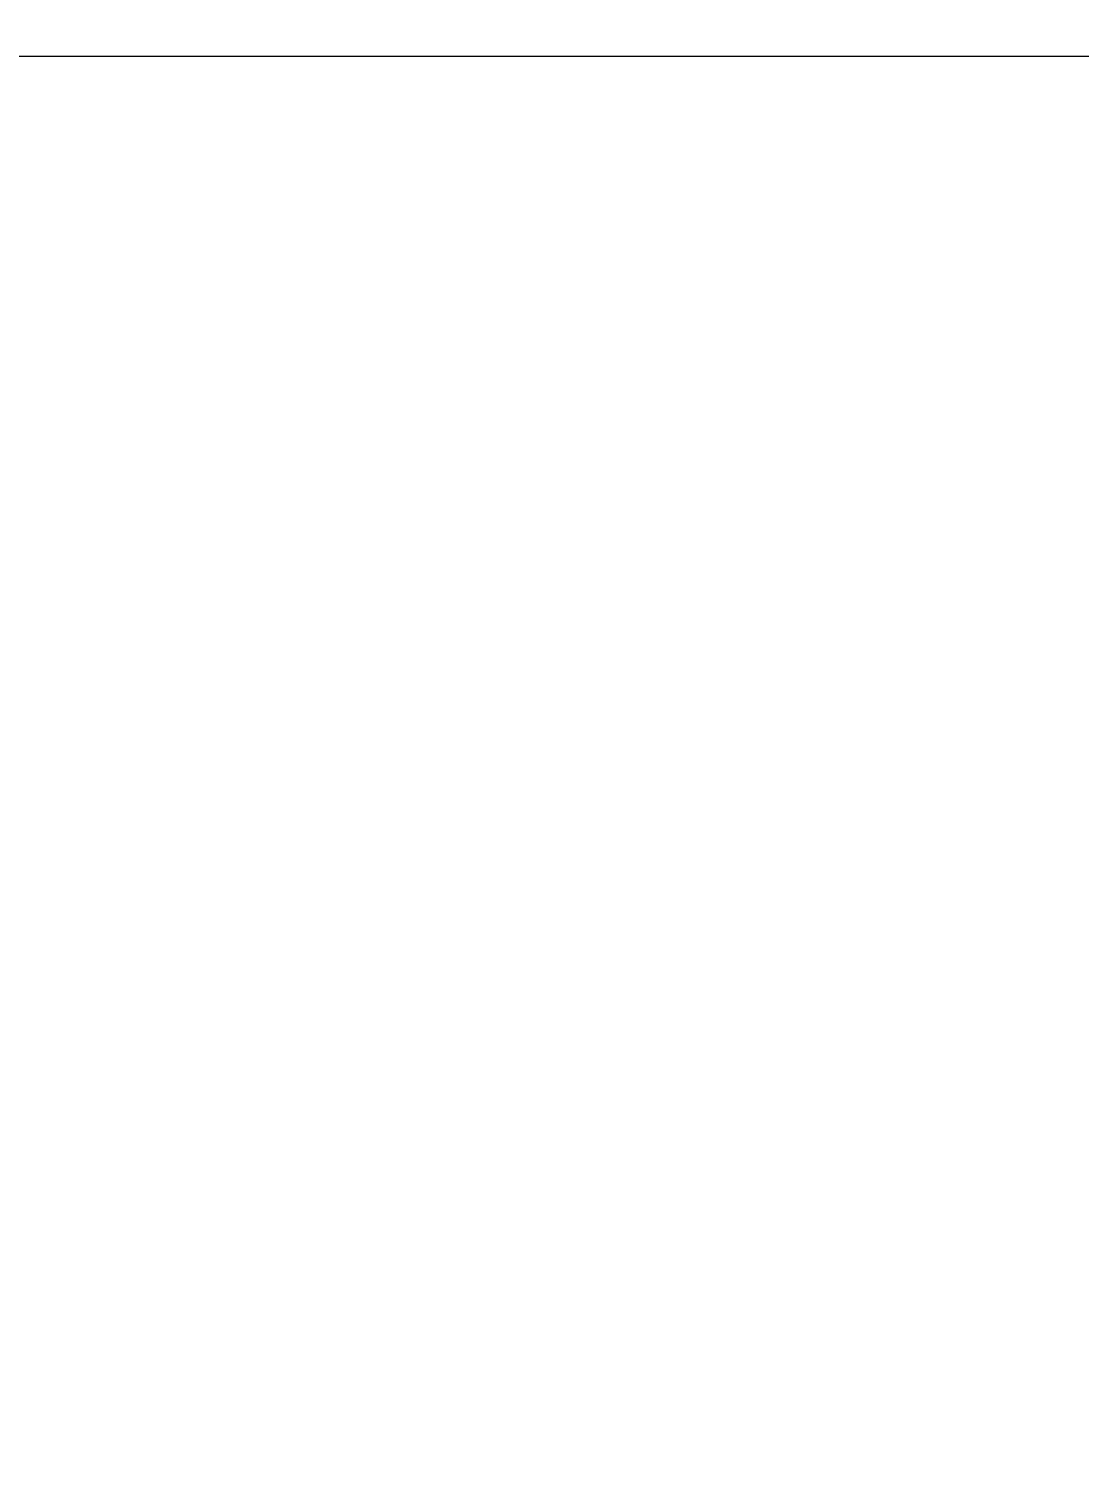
# Model space of a CAD drawing. Header units: metres. Extents: x 256329 to 886268, y -249371 to 355.
# Drawn here: x 283526.4 to 283568.8, y -574.9 to -516.8 of the extents above; entities that cross this region are included whole.
import ezdxf

# ---------------------------------------------------------------- set-up
doc = ezdxf.new("R2010")
doc.units = ezdxf.units.M
doc.header["$MEASUREMENT"] = 0
doc.layers.get('0').update_dxf_attribs({"lineweight": 18})

msp = doc.modelspace()

# ---------------------------------------------------------------- linework, layer by layer
at = {"color": 6, "ltscale": 0.05, "elevation": -101.239328}
msp.add_lwpolyline([(283391.534286, -517.867031), (283701.955427, -517.867031), (283701.955427, -766.872472), (283391.534286, -766.872472)], close=True, dxfattribs=at)

doc.saveas('drawing.dxf')
